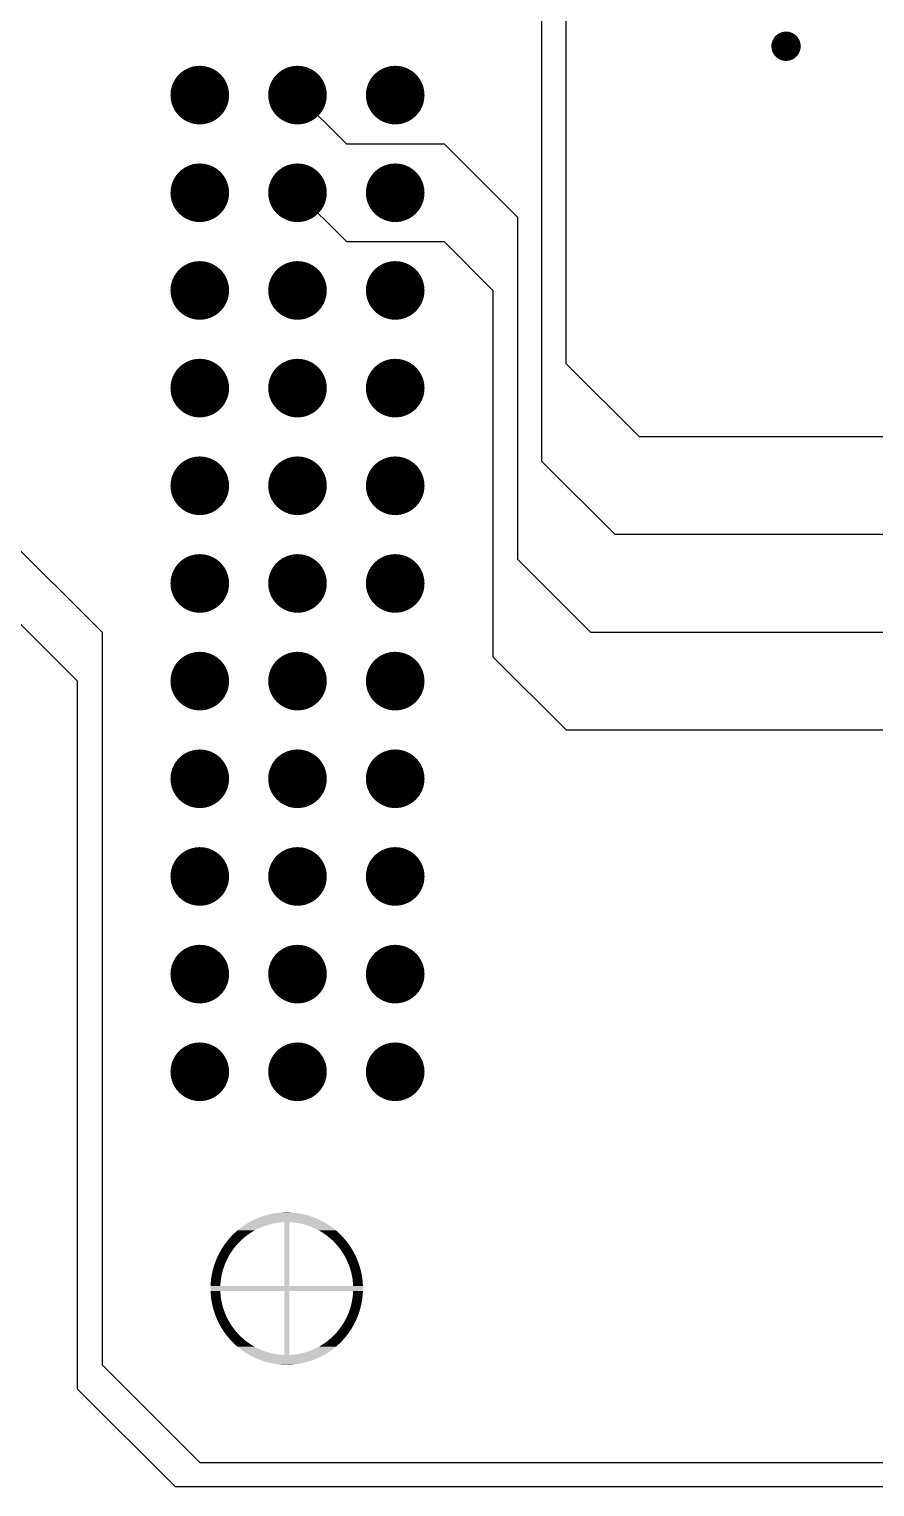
# Model space of a CAD drawing. Extents: x 295 to 953, y 10 to 290.
# Drawn here: x 509.62 to 531.61, y 110.34 to 148.25 of the extents above; entities that cross this region are included whole.
import ezdxf

# ---------------------------------------------------------------- set-up
doc = ezdxf.new("R2010")
doc.units = 0
doc.header["$LTSCALE"] = 5
doc.header["$MEASUREMENT"] = 0
doc.layers.get('0').update_dxf_attribs({"linetype": 'CONTINUOUS', "lineweight": 25})
doc.layers.add('DV-ABPB-A4_TOP', color=14, linetype='CONTINUOUS')

msp = doc.modelspace()

# ---------------------------------------------------------------- linework, layer by layer
at = {"color": 7}
for points, const_width in [([(529.109, 147.803, 1), (529.49, 147.803, 1)], 0.381), ([(513.679, 146.533, 1), (514.441, 146.533, 1)], 0.762), ([(516.219, 146.533, 1), (516.981, 146.533, 1)], 0.762), ([(518.759, 146.533, 1), (519.521, 146.533, 1)], 0.762), ([(513.679, 143.993, 1), (514.441, 143.993, 1)], 0.762), ([(516.219, 143.993, 1), (516.981, 143.993, 1)], 0.762), ([(518.759, 143.993, 1), (519.521, 143.993, 1)], 0.762), ([(513.679, 141.453, 1), (514.441, 141.453, 1)], 0.762), ([(516.219, 141.453, 1), (516.981, 141.453, 1)], 0.762), ([(518.759, 141.453, 1), (519.521, 141.453, 1)], 0.762), ([(513.679, 138.913, 1), (514.441, 138.913, 1)], 0.762), ([(516.219, 138.913, 1), (516.981, 138.913, 1)], 0.762), ([(518.759, 138.913, 1), (519.521, 138.913, 1)], 0.762), ([(513.679, 136.373, 1), (514.441, 136.373, 1)], 0.762), ([(516.219, 136.373, 1), (516.981, 136.373, 1)], 0.762), ([(518.759, 136.373, 1), (519.521, 136.373, 1)], 0.762), ([(513.679, 133.833, 1), (514.441, 133.833, 1)], 0.762), ([(516.219, 133.833, 1), (516.981, 133.833, 1)], 0.762), ([(518.759, 133.833, 1), (519.521, 133.833, 1)], 0.762), ([(513.679, 131.293, 1), (514.441, 131.293, 1)], 0.762), ([(516.219, 131.293, 1), (516.981, 131.293, 1)], 0.762), ([(518.759, 131.293, 1), (519.521, 131.293, 1)], 0.762), ([(513.679, 128.753, 1), (514.441, 128.753, 1)], 0.762), ([(516.219, 128.753, 1), (516.981, 128.753, 1)], 0.762), ([(518.759, 128.753, 1), (519.521, 128.753, 1)], 0.762), ([(513.679, 126.213, 1), (514.441, 126.213, 1)], 0.762), ([(516.219, 126.213, 1), (516.981, 126.213, 1)], 0.762), ([(518.759, 126.213, 1), (519.521, 126.213, 1)], 0.762), ([(513.679, 123.673, 1), (514.441, 123.673, 1)], 0.762), ([(516.219, 123.673, 1), (516.981, 123.673, 1)], 0.762), ([(518.759, 123.673, 1), (519.521, 123.673, 1)], 0.762), ([(513.679, 121.133, 1), (514.441, 121.133, 1)], 0.762), ([(516.219, 121.133, 1), (516.981, 121.133, 1)], 0.762), ([(518.759, 121.133, 1), (519.521, 121.133, 1)], 0.762)]:
    msp.add_lwpolyline(points, format="xyb", close=True, dxfattribs=dict(at, const_width=const_width))
for points in [[(515.215, 117.139), (515.241, 117.156), (515.791, 117.139), (515.848, 117.156)], [(515.241, 117.156), (515.243, 117.157), (515.848, 117.156), (515.853, 117.157)], [(515.243, 117.157), (515.265, 117.171), (515.853, 117.157), (515.905, 117.171)], [(515.265, 117.171), (515.286, 117.184), (515.905, 117.171), (515.963, 117.184)], [(515.286, 117.184), (515.297, 117.191), (515.963, 117.184), (515.996, 117.191)], [(515.297, 117.191), (515.305, 117.196), (515.996, 117.191), (516.021, 117.196)], [(515.305, 117.196), (515.321, 117.205), (516.021, 117.196), (516.08, 117.205)], [(515.321, 117.205), (515.333, 117.212), (516.08, 117.205), (516.139, 117.212)], [(515.333, 117.212), (515.342, 117.217), (516.139, 117.212), (516.198, 117.217)], [(515.342, 117.217), (515.348, 117.221), (516.198, 117.217), (516.257, 117.221)], [(515.348, 117.221), (515.352, 117.223), (517.293, 117.221), (517.289, 117.223)], [(515.352, 117.223), (515.402, 117.25), (517.289, 117.223), (517.239, 117.25)], [(515.402, 117.25), (515.407, 117.253), (517.239, 117.25), (517.233, 117.253)], [(515.407, 117.253), (515.459, 117.279), (517.233, 117.253), (517.182, 117.279)], [(515.459, 117.279), (515.464, 117.281), (517.182, 117.279), (517.176, 117.281)], [(515.464, 117.281), (515.517, 117.305), (517.176, 117.281), (517.124, 117.305)], [(515.517, 117.305), (515.522, 117.308), (517.124, 117.305), (517.119, 117.308)], [(515.522, 117.308), (515.575, 117.33), (517.119, 117.308), (517.066, 117.33)], [(515.575, 117.33), (515.58, 117.332), (517.066, 117.33), (517.06, 117.332)], [(515.58, 117.332), (515.634, 117.353), (517.06, 117.332), (517.007, 117.353)], [(515.634, 117.353), (515.64, 117.355), (517.007, 117.353), (517.001, 117.355)], [(515.64, 117.355), (515.694, 117.374), (517.001, 117.355), (516.947, 117.374)], [(515.694, 117.374), (515.699, 117.376), (516.947, 117.374), (516.941, 117.376)], [(515.699, 117.376), (515.755, 117.393), (516.941, 117.376), (516.886, 117.393)], [(515.755, 117.393), (515.76, 117.395), (516.886, 117.393), (516.88, 117.395)], [(515.76, 117.395), (515.816, 117.41), (516.88, 117.395), (516.825, 117.41)], [(515.816, 117.41), (515.821, 117.412), (516.825, 117.41), (516.819, 117.412)], [(515.821, 117.412), (515.877, 117.425), (516.819, 117.412), (516.764, 117.425)], [(515.877, 117.425), (515.883, 117.427), (516.764, 117.425), (516.757, 117.427)], [(515.883, 117.427), (515.939, 117.439), (516.757, 117.427), (516.702, 117.439)], [(515.939, 117.439), (515.945, 117.44), (516.702, 117.439), (516.695, 117.44)], [(515.945, 117.44), (516.002, 117.45), (516.695, 117.44), (516.639, 117.45)], [(516.002, 117.45), (516.007, 117.451), (516.639, 117.45), (516.633, 117.451)], [(516.007, 117.451), (516.065, 117.459), (516.633, 117.451), (516.576, 117.459)], [(516.065, 117.459), (516.07, 117.46), (516.576, 117.459), (516.57, 117.46)], [(516.07, 117.46), (516.128, 117.466), (516.57, 117.46), (516.513, 117.466)], [(516.128, 117.466), (516.133, 117.467), (516.513, 117.466), (516.506, 117.467)], [(516.133, 117.467), (516.192, 117.471), (516.506, 117.467), (516.45, 117.471)], [(516.192, 117.471), (516.196, 117.472), (516.45, 117.471), (516.442, 117.472)], [(516.196, 117.472), (516.256, 117.475), (516.442, 117.472), (516.387, 117.475)], [(516.256, 117.475), (516.26, 117.475), (516.387, 117.475), (516.376, 117.475)], [(516.257, 115.558), (516.257, 117.221), (516.384, 115.558), (516.384, 117.221)], [(516.26, 117.475), (516.323, 117.476), (516.376, 117.475), (516.323, 117.476)], [(516.4, 117.22), (516.384, 117.221), (517.294, 117.22), (517.293, 117.221)], [(516.422, 117.219), (516.4, 117.22), (517.296, 117.219), (517.294, 117.22)], [(516.481, 117.214), (516.422, 117.219), (517.304, 117.214), (517.296, 117.219)], [(516.54, 117.208), (516.481, 117.214), (517.315, 117.208), (517.304, 117.214)], [(516.599, 117.199), (516.54, 117.208), (517.33, 117.199), (517.315, 117.208)], [(516.657, 117.189), (516.599, 117.199), (517.348, 117.189), (517.33, 117.199)], [(516.661, 117.188), (516.657, 117.189), (517.349, 117.188), (517.348, 117.189)], [(516.715, 117.176), (516.661, 117.188), (517.368, 117.176), (517.349, 117.188)], [(516.773, 117.161), (516.715, 117.176), (517.391, 117.161), (517.368, 117.176)], [(516.799, 117.154), (516.773, 117.161), (517.403, 117.154), (517.391, 117.161)], [(516.829, 117.145), (516.799, 117.154), (517.416, 117.145), (517.403, 117.154)], [(516.886, 117.127), (516.829, 117.145), (517.443, 117.127), (517.416, 117.145)], [(514.788, 116.75), (514.815, 116.782), (515.134, 116.75), (515.17, 116.782)], [(514.815, 116.782), (514.821, 116.79), (515.17, 116.782), (515.178, 116.79)], [(514.821, 116.79), (514.855, 116.828), (515.178, 116.79), (515.223, 116.828)], [(514.855, 116.828), (514.857, 116.83), (515.223, 116.828), (515.225, 116.83)], [(514.857, 116.83), (514.89, 116.865), (515.225, 116.83), (515.269, 116.865)], [(514.89, 116.865), (514.9, 116.876), (515.269, 116.865), (515.284, 116.876)], [(514.9, 116.876), (514.925, 116.9), (515.284, 116.876), (515.317, 116.9)], [(514.925, 116.9), (514.945, 116.921), (515.317, 116.9), (515.347, 116.921)], [(514.945, 116.921), (514.959, 116.934), (515.347, 116.921), (515.366, 116.934)], [(514.959, 116.934), (514.992, 116.964), (515.366, 116.934), (515.413, 116.964)], [(514.992, 116.964), (514.994, 116.966), (515.413, 116.964), (515.416, 116.966)], [(514.994, 116.966), (515.028, 116.996), (515.416, 116.966), (515.467, 116.996)], [(515.028, 116.996), (515.039, 117.006), (515.467, 116.996), (515.485, 117.006)], [(515.039, 117.006), (515.062, 117.024), (515.485, 117.006), (515.519, 117.024)], [(515.062, 117.024), (515.088, 117.046), (515.519, 117.024), (515.562, 117.046)], [(515.088, 117.046), (515.095, 117.051), (515.562, 117.046), (515.572, 117.051)], [(515.095, 117.051), (515.127, 117.076), (515.572, 117.051), (515.625, 117.076)], [(515.127, 117.076), (515.139, 117.085), (515.625, 117.076), (515.647, 117.085)], [(515.139, 117.085), (515.158, 117.099), (515.647, 117.085), (515.68, 117.099)], [(515.158, 117.099), (515.187, 117.12), (515.68, 117.099), (515.735, 117.12)], [(515.187, 117.12), (515.19, 117.122), (515.735, 117.12), (515.742, 117.122)], [(515.19, 117.122), (515.215, 117.139), (515.742, 117.122), (515.791, 117.139)], [(516.908, 117.118), (516.886, 117.127), (517.455, 117.118), (517.443, 117.127)], [(516.941, 117.106), (516.908, 117.118), (517.472, 117.106), (517.455, 117.118)], [(516.996, 117.084), (516.941, 117.106), (517.503, 117.084), (517.472, 117.106)], [(517.002, 117.081), (516.996, 117.084), (517.507, 117.081), (517.503, 117.084)], [(517.05, 117.06), (517.002, 117.081), (517.534, 117.06), (517.507, 117.081)], [(517.086, 117.042), (517.05, 117.06), (517.557, 117.042), (517.534, 117.06)], [(517.104, 117.034), (517.086, 117.042), (517.567, 117.034), (517.557, 117.042)], [(517.156, 117.006), (517.104, 117.034), (517.601, 117.006), (517.567, 117.034)], [(517.163, 117.002), (517.156, 117.006), (517.606, 117.002), (517.601, 117.006)], [(517.207, 116.977), (517.163, 117.002), (517.635, 116.977), (517.606, 117.002)], [(517.234, 116.96), (517.207, 116.977), (517.653, 116.96), (517.635, 116.977)], [(517.258, 116.945), (517.234, 116.96), (517.669, 116.945), (517.653, 116.96)], [(517.3, 116.917), (517.258, 116.945), (517.7, 116.917), (517.669, 116.945)], [(517.307, 116.912), (517.3, 116.917), (517.704, 116.912), (517.7, 116.917)], [(517.355, 116.878), (517.307, 116.912), (517.739, 116.878), (517.704, 116.912)], [(517.362, 116.872), (517.355, 116.878), (517.745, 116.872), (517.739, 116.878)], [(517.402, 116.841), (517.362, 116.872), (517.773, 116.841), (517.745, 116.872)], [(517.421, 116.825), (517.402, 116.841), (517.788, 116.825), (517.773, 116.841)], [(517.447, 116.803), (517.421, 116.825), (517.807, 116.803), (517.788, 116.825)], [(517.476, 116.778), (517.447, 116.803), (517.83, 116.778), (517.807, 116.803)], [(517.491, 116.764), (517.476, 116.778), (517.841, 116.764), (517.83, 116.778)], [(517.528, 116.729), (517.491, 116.764), (517.87, 116.729), (517.841, 116.764)], [(514.549, 116.382), (514.566, 116.415), (514.838, 116.382), (514.859, 116.415)], [(514.566, 116.415), (514.575, 116.432), (514.859, 116.415), (514.87, 116.432)], [(514.575, 116.432), (514.597, 116.471), (514.87, 116.432), (514.896, 116.471)], [(514.597, 116.471), (514.602, 116.481), (514.896, 116.471), (514.903, 116.481)], [(514.602, 116.481), (514.629, 116.526), (514.903, 116.481), (514.935, 116.526)], [(514.629, 116.526), (514.631, 116.529), (514.935, 116.526), (514.937, 116.529)], [(514.631, 116.529), (514.66, 116.576), (514.937, 116.529), (514.974, 116.576)], [(514.66, 116.576), (514.663, 116.579), (514.974, 116.576), (514.976, 116.579)], [(514.663, 116.579), (514.691, 116.621), (514.976, 116.579), (515.011, 116.621)], [(514.691, 116.621), (514.698, 116.632), (515.011, 116.621), (515.021, 116.632)], [(514.698, 116.632), (514.723, 116.666), (515.021, 116.632), (515.051, 116.666)], [(514.723, 116.666), (514.735, 116.683), (515.051, 116.666), (515.068, 116.683)], [(514.735, 116.683), (514.755, 116.708), (515.068, 116.683), (515.092, 116.708)], [(514.755, 116.708), (514.774, 116.733), (515.092, 116.708), (515.117, 116.733)], [(514.774, 116.733), (514.788, 116.75), (515.117, 116.733), (515.134, 116.75)], [(517.534, 116.723), (517.528, 116.729), (517.874, 116.723), (517.87, 116.729)], [(517.576, 116.681), (517.534, 116.723), (517.907, 116.681), (517.874, 116.723)], [(517.578, 116.678), (517.576, 116.681), (517.909, 116.678), (517.907, 116.681)], [(517.616, 116.637), (517.578, 116.678), (517.939, 116.637), (517.909, 116.678)], [(517.624, 116.627), (517.616, 116.637), (517.946, 116.627), (517.939, 116.637)], [(517.654, 116.592), (517.624, 116.627), (517.97, 116.592), (517.946, 116.627)], [(517.668, 116.574), (517.654, 116.592), (517.981, 116.574), (517.97, 116.592)], [(517.691, 116.546), (517.668, 116.574), (517.999, 116.546), (517.981, 116.574)], [(517.709, 116.521), (517.691, 116.546), (518.015, 116.521), (517.999, 116.546)], [(517.726, 116.498), (517.709, 116.521), (518.028, 116.498), (518.015, 116.521)], [(517.748, 116.466), (517.726, 116.498), (518.047, 116.466), (518.028, 116.498)], [(517.76, 116.449), (517.748, 116.466), (518.056, 116.449), (518.047, 116.466)], [(517.785, 116.41), (517.76, 116.449), (518.077, 116.41), (518.056, 116.449)], [(517.792, 116.399), (517.785, 116.41), (518.083, 116.399), (518.077, 116.41)], [(517.819, 116.353), (517.792, 116.399), (518.106, 116.353), (518.083, 116.399)], [(514.405, 116.002), (514.406, 116.004), (514.669, 116.002), (514.67, 116.004)], [(514.406, 116.004), (514.422, 116.06), (514.67, 116.004), (514.688, 116.06)], [(514.422, 116.06), (514.423, 116.063), (514.688, 116.06), (514.69, 116.063)], [(514.423, 116.063), (514.439, 116.116), (514.69, 116.063), (514.709, 116.116)], [(514.439, 116.116), (514.442, 116.124), (514.709, 116.116), (514.712, 116.124)], [(514.442, 116.124), (514.458, 116.17), (514.712, 116.124), (514.731, 116.17)], [(514.458, 116.17), (514.463, 116.184), (514.731, 116.17), (514.737, 116.184)], [(514.463, 116.184), (514.479, 116.225), (514.737, 116.184), (514.755, 116.225)], [(514.479, 116.225), (514.486, 116.243), (514.755, 116.225), (514.764, 116.243)], [(514.486, 116.243), (514.501, 116.278), (514.764, 116.243), (514.781, 116.278)], [(514.501, 116.278), (514.511, 116.301), (514.781, 116.278), (514.793, 116.301)], [(514.511, 116.301), (514.524, 116.33), (514.793, 116.301), (514.809, 116.33)], [(514.524, 116.33), (514.538, 116.359), (514.809, 116.33), (514.825, 116.359)], [(514.538, 116.359), (514.549, 116.382), (514.825, 116.359), (514.838, 116.382)], [(517.822, 116.348), (517.819, 116.353), (518.108, 116.348), (518.106, 116.353)], [(517.85, 116.296), (517.822, 116.348), (518.132, 116.296), (518.108, 116.348)], [(517.877, 116.243), (517.85, 116.296), (518.154, 116.243), (518.132, 116.296)], [(517.88, 116.237), (517.877, 116.243), (518.157, 116.237), (518.154, 116.243)], [(517.902, 116.189), (517.88, 116.237), (518.175, 116.189), (518.157, 116.237)], [(517.906, 116.178), (517.902, 116.189), (518.18, 116.178), (518.175, 116.189)], [(517.924, 116.135), (517.906, 116.178), (518.195, 116.135), (518.18, 116.178)], [(517.931, 116.118), (517.924, 116.135), (518.201, 116.118), (518.195, 116.135)], [(517.945, 116.079), (517.931, 116.118), (518.213, 116.079), (518.201, 116.118)], [(517.953, 116.058), (517.945, 116.079), (518.22, 116.058), (518.213, 116.079)], [(517.965, 116.023), (517.953, 116.058), (518.229, 116.023), (518.22, 116.058)], [(517.973, 115.997), (517.965, 116.023), (518.237, 115.997), (518.229, 116.023)], [(514.342, 115.597), (514.344, 115.627), (514.596, 115.597), (514.598, 115.627)], [(514.344, 115.627), (514.346, 115.656), (514.598, 115.627), (514.601, 115.656)], [(514.346, 115.656), (514.349, 115.691), (514.601, 115.656), (514.605, 115.691)], [(514.349, 115.691), (514.352, 115.714), (514.605, 115.691), (514.607, 115.714)], [(514.352, 115.714), (514.356, 115.754), (514.607, 115.714), (514.613, 115.754)], [(514.356, 115.754), (514.359, 115.773), (514.613, 115.754), (514.616, 115.773)], [(514.359, 115.773), (514.365, 115.816), (514.616, 115.773), (514.624, 115.816)], [(514.365, 115.816), (514.368, 115.831), (514.624, 115.816), (514.626, 115.831)], [(514.368, 115.831), (514.377, 115.879), (514.626, 115.831), (514.637, 115.879)], [(514.377, 115.879), (514.379, 115.889), (514.637, 115.879), (514.639, 115.889)], [(514.379, 115.889), (514.39, 115.941), (514.639, 115.889), (514.652, 115.941)], [(514.39, 115.941), (514.391, 115.947), (514.652, 115.941), (514.653, 115.947)], [(514.391, 115.947), (514.405, 116.002), (514.653, 115.947), (514.669, 116.002)], [(517.982, 115.967), (517.973, 115.997), (518.244, 115.967), (518.237, 115.997)], [(517.99, 115.935), (517.982, 115.967), (518.252, 115.935), (518.244, 115.967)], [(517.997, 115.909), (517.99, 115.935), (518.257, 115.909), (518.252, 115.935)], [(518.005, 115.873), (517.997, 115.909), (518.265, 115.873), (518.257, 115.909)], [(518.01, 115.852), (518.005, 115.873), (518.269, 115.852), (518.265, 115.873)], [(518.018, 115.81), (518.01, 115.852), (518.276, 115.81), (518.269, 115.852)], [(518.021, 115.793), (518.018, 115.81), (518.279, 115.793), (518.276, 115.81)], [(518.029, 115.748), (518.021, 115.793), (518.285, 115.748), (518.279, 115.793)], [(518.031, 115.735), (518.029, 115.748), (518.287, 115.735), (518.285, 115.748)], [(518.037, 115.685), (518.031, 115.735), (518.292, 115.685), (518.287, 115.735)], [(518.038, 115.676), (518.037, 115.685), (518.293, 115.676), (518.292, 115.685)], [(518.043, 115.621), (518.038, 115.676), (518.297, 115.621), (518.293, 115.676)], [(514.339, 115.495), (514.34, 115.558), (518.301, 115.495), (518.3, 115.558)], [(514.34, 115.431), (514.339, 115.495), (518.3, 115.431), (518.301, 115.495)], [(514.34, 115.564), (514.342, 115.597), (514.595, 115.564), (514.596, 115.597)], [(514.34, 115.558), (514.34, 115.564), (514.594, 115.558), (514.595, 115.564)], [(514.343, 115.372), (514.34, 115.431), (514.597, 115.372), (514.594, 115.431)], [(514.343, 115.368), (514.343, 115.372), (514.598, 115.368), (514.597, 115.372)], [(514.348, 115.313), (514.343, 115.368), (514.603, 115.313), (514.598, 115.368)], [(514.348, 115.304), (514.348, 115.313), (514.604, 115.304), (514.603, 115.313)], [(514.354, 115.254), (514.348, 115.304), (514.61, 115.254), (514.604, 115.304)], [(514.355, 115.241), (514.354, 115.254), (514.612, 115.241), (514.61, 115.254)], [(516.257, 113.768), (516.257, 115.431), (516.384, 113.768), (516.384, 115.431)], [(518.028, 115.235), (518.033, 115.275), (518.284, 115.235), (518.289, 115.275)], [(518.033, 115.275), (518.036, 115.298), (518.289, 115.275), (518.292, 115.298)], [(518.036, 115.298), (518.04, 115.333), (518.292, 115.298), (518.295, 115.333)], [(518.04, 115.333), (518.042, 115.362), (518.295, 115.333), (518.297, 115.362)], [(518.042, 115.362), (518.044, 115.392), (518.297, 115.362), (518.299, 115.392)], [(518.043, 115.617), (518.043, 115.621), (518.298, 115.617), (518.297, 115.621)], [(518.046, 115.558), (518.043, 115.617), (518.3, 115.558), (518.298, 115.617)], [(518.044, 115.392), (518.046, 115.425), (518.299, 115.392), (518.3, 115.425)], [(518.046, 115.425), (518.046, 115.431), (518.3, 115.425), (518.3, 115.431)], [(514.362, 115.196), (514.355, 115.241), (514.619, 115.196), (514.612, 115.241)], [(514.364, 115.179), (514.362, 115.196), (514.622, 115.179), (514.619, 115.196)], [(514.372, 115.137), (514.364, 115.179), (514.63, 115.137), (514.622, 115.179)], [(514.376, 115.116), (514.372, 115.137), (514.635, 115.116), (514.63, 115.137)], [(514.383, 115.08), (514.376, 115.116), (514.644, 115.08), (514.635, 115.116)], [(514.389, 115.054), (514.383, 115.08), (514.65, 115.054), (514.644, 115.08)], [(514.396, 115.022), (514.389, 115.054), (514.659, 115.022), (514.65, 115.054)], [(514.404, 114.992), (514.396, 115.022), (514.668, 114.992), (514.659, 115.022)], [(514.411, 114.966), (514.404, 114.992), (514.676, 114.966), (514.668, 114.992)], [(514.421, 114.931), (514.411, 114.966), (514.688, 114.931), (514.676, 114.966)], [(514.428, 114.91), (514.421, 114.931), (514.695, 114.91), (514.688, 114.931)], [(514.44, 114.871), (514.428, 114.91), (514.71, 114.871), (514.695, 114.91)], [(514.446, 114.854), (514.44, 114.871), (514.716, 114.854), (514.71, 114.871)], [(517.929, 114.865), (517.932, 114.873), (518.199, 114.865), (518.202, 114.873)], [(517.932, 114.873), (517.951, 114.926), (518.202, 114.873), (518.218, 114.926)], [(517.951, 114.926), (517.952, 114.929), (518.218, 114.926), (518.219, 114.929)], [(517.952, 114.929), (517.971, 114.985), (518.219, 114.929), (518.235, 114.985)], [(517.971, 114.987), (517.987, 115.042), (518.235, 114.987), (518.249, 115.042)], [(517.971, 114.985), (517.971, 114.987), (518.235, 114.985), (518.235, 114.987)], [(517.987, 115.042), (517.989, 115.048), (518.249, 115.042), (518.251, 115.048)], [(517.989, 115.048), (518.002, 115.1), (518.251, 115.048), (518.262, 115.1)], [(518.002, 115.1), (518.004, 115.11), (518.262, 115.1), (518.264, 115.11)], [(518.004, 115.11), (518.014, 115.158), (518.264, 115.11), (518.272, 115.158)], [(518.014, 115.158), (518.017, 115.173), (518.272, 115.158), (518.275, 115.173)], [(518.017, 115.173), (518.025, 115.216), (518.275, 115.173), (518.282, 115.216)], [(518.025, 115.216), (518.028, 115.235), (518.282, 115.216), (518.284, 115.235)], [(514.461, 114.811), (514.446, 114.854), (514.734, 114.811), (514.716, 114.854)], [(514.465, 114.8), (514.461, 114.811), (514.739, 114.8), (514.734, 114.811)], [(514.484, 114.752), (514.465, 114.8), (514.761, 114.752), (514.739, 114.8)], [(514.486, 114.746), (514.484, 114.752), (514.764, 114.746), (514.761, 114.752)], [(514.508, 114.693), (514.486, 114.746), (514.79, 114.693), (514.764, 114.746)], [(514.533, 114.641), (514.509, 114.693), (514.819, 114.641), (514.79, 114.693)], [(514.535, 114.636), (514.533, 114.641), (514.822, 114.636), (514.819, 114.641)], [(514.558, 114.59), (514.535, 114.636), (514.849, 114.59), (514.822, 114.636)], [(514.563, 114.579), (514.558, 114.59), (514.856, 114.579), (514.849, 114.59)], [(514.584, 114.54), (514.563, 114.579), (514.881, 114.54), (514.856, 114.579)], [(514.594, 114.523), (514.584, 114.54), (514.892, 114.523), (514.881, 114.54)], [(514.612, 114.491), (514.594, 114.523), (514.914, 114.491), (514.892, 114.523)], [(514.626, 114.468), (514.612, 114.491), (514.931, 114.468), (514.914, 114.491)], [(517.706, 114.463), (517.738, 114.508), (518.012, 114.463), (518.038, 114.508)], [(517.738, 114.508), (517.745, 114.518), (518.038, 114.508), (518.044, 114.518)], [(517.745, 114.518), (517.771, 114.557), (518.044, 114.518), (518.066, 114.557)], [(517.771, 114.557), (517.781, 114.574), (518.066, 114.557), (518.074, 114.574)], [(517.781, 114.574), (517.802, 114.607), (518.074, 114.574), (518.092, 114.607)], [(517.802, 114.607), (517.815, 114.63), (518.092, 114.607), (518.103, 114.63)], [(517.815, 114.63), (517.832, 114.659), (518.103, 114.63), (518.116, 114.659)], [(517.832, 114.659), (517.847, 114.688), (518.116, 114.659), (518.13, 114.688)], [(517.847, 114.688), (517.86, 114.711), (518.13, 114.688), (518.14, 114.711)], [(517.86, 114.711), (517.877, 114.746), (518.14, 114.711), (518.155, 114.746)], [(517.877, 114.746), (517.886, 114.764), (518.155, 114.746), (518.162, 114.764)], [(517.886, 114.764), (517.904, 114.805), (518.162, 114.764), (518.178, 114.805)], [(517.904, 114.805), (517.91, 114.819), (518.178, 114.805), (518.182, 114.819)], [(517.91, 114.819), (517.929, 114.865), (518.182, 114.819), (518.199, 114.865)], [(514.641, 114.443), (514.626, 114.468), (514.95, 114.443), (514.931, 114.468)], [(514.659, 114.415), (514.641, 114.443), (514.973, 114.415), (514.95, 114.443)], [(514.671, 114.397), (514.659, 114.415), (514.987, 114.397), (514.973, 114.415)], [(514.695, 114.362), (514.671, 114.397), (515.016, 114.362), (514.987, 114.397)], [(514.702, 114.352), (514.695, 114.362), (515.025, 114.352), (515.016, 114.362)], [(514.732, 114.311), (514.702, 114.352), (515.063, 114.311), (515.025, 114.352)], [(514.734, 114.308), (514.732, 114.311), (515.065, 114.308), (515.063, 114.311)], [(514.766, 114.266), (514.734, 114.308), (515.106, 114.266), (515.065, 114.308)], [(514.771, 114.26), (514.766, 114.266), (515.112, 114.26), (515.106, 114.266)], [(514.8, 114.225), (514.771, 114.26), (515.149, 114.225), (515.112, 114.26)], [(514.811, 114.211), (514.8, 114.225), (515.165, 114.211), (515.149, 114.225)], [(514.833, 114.186), (514.811, 114.211), (515.193, 114.186), (515.165, 114.211)], [(514.853, 114.164), (514.833, 114.186), (515.22, 114.164), (515.193, 114.186)], [(514.868, 114.148), (514.853, 114.164), (515.239, 114.148), (515.22, 114.164)], [(514.896, 114.117), (514.868, 114.148), (515.278, 114.117), (515.239, 114.148)], [(514.902, 114.111), (514.896, 114.117), (515.286, 114.111), (515.278, 114.117)], [(514.937, 114.077), (514.902, 114.111), (515.334, 114.077), (515.286, 114.111)], [(517.324, 114.089), (517.357, 114.113), (517.716, 114.089), (517.74, 114.113)], [(517.357, 114.113), (517.371, 114.124), (517.74, 114.113), (517.751, 114.124)], [(517.371, 114.124), (517.416, 114.159), (517.751, 114.124), (517.784, 114.159)], [(517.416, 114.159), (517.418, 114.161), (517.784, 114.159), (517.785, 114.161)], [(517.418, 114.161), (517.463, 114.199), (517.785, 114.161), (517.819, 114.199)], [(517.463, 114.199), (517.471, 114.207), (517.819, 114.199), (517.826, 114.207)], [(517.471, 114.207), (517.507, 114.239), (517.826, 114.207), (517.853, 114.239)], [(517.507, 114.239), (517.523, 114.256), (517.853, 114.239), (517.866, 114.256)], [(517.523, 114.256), (517.549, 114.281), (517.866, 114.256), (517.886, 114.281)], [(517.549, 114.281), (517.573, 114.306), (517.886, 114.281), (517.905, 114.306)], [(517.573, 114.306), (517.59, 114.323), (517.905, 114.306), (517.918, 114.323)], [(517.59, 114.323), (517.62, 114.357), (517.918, 114.323), (517.942, 114.357)], [(517.62, 114.357), (517.629, 114.368), (517.942, 114.357), (517.95, 114.368)], [(517.629, 114.368), (517.664, 114.41), (517.95, 114.368), (517.978, 114.41)], [(517.664, 114.41), (517.667, 114.413), (517.978, 114.41), (517.98, 114.413)], [(517.667, 114.413), (517.703, 114.46), (517.98, 114.413), (518.01, 114.46)], [(517.703, 114.46), (517.706, 114.463), (518.01, 114.46), (518.012, 114.463)], [(514.941, 114.072), (514.937, 114.077), (515.34, 114.072), (515.334, 114.077)], [(514.971, 114.044), (514.941, 114.072), (515.383, 114.044), (515.34, 114.072)], [(514.987, 114.029), (514.971, 114.044), (515.407, 114.029), (515.383, 114.044)], [(515.006, 114.012), (514.987, 114.029), (515.433, 114.012), (515.407, 114.029)], [(515.035, 113.987), (515.006, 114.012), (515.478, 113.987), (515.433, 114.012)], [(515.04, 113.983), (515.035, 113.987), (515.485, 113.983), (515.478, 113.987)], [(515.073, 113.955), (515.04, 113.983), (515.537, 113.955), (515.485, 113.983)], [(515.084, 113.947), (515.073, 113.955), (515.554, 113.947), (515.537, 113.955)], [(515.106, 113.929), (515.084, 113.947), (515.59, 113.929), (515.554, 113.947)], [(515.134, 113.908), (515.106, 113.929), (515.638, 113.908), (515.59, 113.929)], [(515.138, 113.905), (515.134, 113.908), (515.644, 113.905), (515.638, 113.908)], [(515.168, 113.883), (515.138, 113.905), (515.699, 113.883), (515.644, 113.905)], [(515.185, 113.871), (515.168, 113.883), (515.733, 113.871), (515.699, 113.883)], [(515.197, 113.862), (515.185, 113.871), (515.755, 113.862), (515.733, 113.871)], [(515.225, 113.844), (515.197, 113.862), (515.811, 113.844), (515.755, 113.862)], [(515.238, 113.835), (515.225, 113.844), (515.842, 113.835), (515.811, 113.844)], [(515.25, 113.828), (515.238, 113.835), (515.868, 113.828), (515.842, 113.835)], [(515.273, 113.813), (515.25, 113.828), (515.925, 113.813), (515.868, 113.828)], [(515.292, 113.801), (515.273, 113.813), (515.98, 113.801), (515.925, 113.813)], [(515.293, 113.8), (515.292, 113.801), (515.983, 113.8), (515.98, 113.801)], [(515.311, 113.79), (515.293, 113.8), (516.042, 113.79), (515.983, 113.8)], [(515.326, 113.781), (515.311, 113.79), (516.1, 113.781), (516.042, 113.79)], [(515.337, 113.775), (515.326, 113.781), (516.159, 113.775), (516.1, 113.781)], [(515.344, 113.77), (515.337, 113.775), (516.218, 113.77), (516.159, 113.775)], [(515.346, 113.769), (515.344, 113.77), (516.241, 113.769), (516.218, 113.77)], [(515.348, 113.768), (515.346, 113.769), (516.257, 113.768), (516.241, 113.769)], [(515.352, 113.766), (515.348, 113.768), (517.289, 113.766), (517.293, 113.768)], [(515.402, 113.739), (515.352, 113.766), (517.238, 113.739), (517.289, 113.766)], [(515.408, 113.736), (515.402, 113.739), (517.233, 113.736), (517.238, 113.739)], [(515.459, 113.71), (515.408, 113.736), (517.182, 113.71), (517.233, 113.736)], [(516.384, 113.768), (516.443, 113.772), (517.293, 113.768), (517.298, 113.772)], [(516.443, 113.772), (516.502, 113.777), (517.298, 113.772), (517.307, 113.777)], [(516.502, 113.777), (516.561, 113.784), (517.307, 113.777), (517.32, 113.784)], [(516.561, 113.784), (516.619, 113.793), (517.32, 113.784), (517.336, 113.793)], [(516.619, 113.793), (516.644, 113.798), (517.336, 113.793), (517.344, 113.798)], [(516.644, 113.798), (516.677, 113.805), (517.344, 113.798), (517.354, 113.805)], [(516.677, 113.805), (516.735, 113.818), (517.354, 113.805), (517.375, 113.818)], [(516.735, 113.818), (516.788, 113.832), (517.375, 113.818), (517.398, 113.832)], [(516.788, 113.832), (516.792, 113.833), (517.398, 113.832), (517.4, 113.833)], [(516.792, 113.833), (516.849, 113.85), (517.4, 113.833), (517.425, 113.85)], [(516.849, 113.85), (516.899, 113.867), (517.425, 113.85), (517.45, 113.867)], [(516.899, 113.867), (516.905, 113.869), (517.45, 113.867), (517.453, 113.869)], [(516.905, 113.869), (516.961, 113.89), (517.453, 113.869), (517.483, 113.89)], [(516.961, 113.89), (516.994, 113.904), (517.483, 113.89), (517.502, 113.904)], [(516.994, 113.904), (517.015, 113.913), (517.502, 113.904), (517.514, 113.913)], [(517.015, 113.913), (517.069, 113.938), (517.514, 113.913), (517.546, 113.938)], [(517.069, 113.938), (517.079, 113.943), (517.546, 113.938), (517.552, 113.943)], [(517.079, 113.943), (517.122, 113.965), (517.552, 113.943), (517.579, 113.965)], [(517.122, 113.965), (517.156, 113.983), (517.579, 113.965), (517.601, 113.983)], [(517.156, 113.983), (517.174, 113.993), (517.601, 113.983), (517.613, 113.993)], [(517.174, 113.993), (517.225, 114.023), (517.613, 113.993), (517.647, 114.023)], [(517.225, 114.023), (517.228, 114.025), (517.647, 114.023), (517.649, 114.025)], [(517.228, 114.025), (517.275, 114.055), (517.649, 114.025), (517.681, 114.055)], [(517.275, 114.055), (517.294, 114.068), (517.681, 114.055), (517.695, 114.068)], [(517.294, 114.068), (517.324, 114.089), (517.695, 114.068), (517.716, 114.089)], [(515.464, 113.708), (515.459, 113.71), (517.176, 113.708), (517.182, 113.71)], [(515.516, 113.684), (515.464, 113.708), (517.124, 113.684), (517.176, 113.708)], [(515.522, 113.681), (515.516, 113.684), (517.119, 113.681), (517.124, 113.684)], [(515.575, 113.659), (515.522, 113.681), (517.066, 113.659), (517.119, 113.681)], [(515.581, 113.657), (515.575, 113.659), (517.06, 113.657), (517.066, 113.659)], [(515.634, 113.636), (515.581, 113.657), (517.006, 113.636), (517.06, 113.657)], [(515.64, 113.634), (515.634, 113.636), (517.001, 113.634), (517.006, 113.636)], [(515.694, 113.615), (515.64, 113.634), (516.947, 113.615), (517.001, 113.634)], [(515.7, 113.613), (515.694, 113.615), (516.941, 113.613), (516.947, 113.615)], [(515.754, 113.596), (515.7, 113.613), (516.886, 113.596), (516.941, 113.613)], [(515.76, 113.594), (515.754, 113.596), (516.881, 113.594), (516.886, 113.596)], [(515.815, 113.579), (515.76, 113.594), (516.825, 113.579), (516.881, 113.594)], [(515.822, 113.577), (515.815, 113.579), (516.819, 113.577), (516.825, 113.579)], [(515.877, 113.564), (515.822, 113.577), (516.763, 113.564), (516.819, 113.577)], [(515.883, 113.562), (515.877, 113.564), (516.758, 113.562), (516.763, 113.564)], [(515.939, 113.55), (515.883, 113.562), (516.701, 113.55), (516.758, 113.562)], [(515.945, 113.549), (515.939, 113.55), (516.696, 113.549), (516.701, 113.55)], [(516.001, 113.539), (515.945, 113.549), (516.639, 113.539), (516.696, 113.549)], [(516.008, 113.538), (516.001, 113.539), (516.633, 113.538), (516.639, 113.539)], [(516.064, 113.53), (516.008, 113.538), (516.576, 113.53), (516.633, 113.538)], [(516.071, 113.529), (516.064, 113.53), (516.57, 113.529), (516.576, 113.53)], [(516.127, 113.523), (516.071, 113.529), (516.513, 113.523), (516.57, 113.529)], [(516.134, 113.522), (516.127, 113.523), (516.507, 113.522), (516.513, 113.523)], [(516.19, 113.518), (516.134, 113.522), (516.449, 113.518), (516.507, 113.522)], [(516.198, 113.517), (516.19, 113.518), (516.444, 113.517), (516.449, 113.518)], [(516.254, 113.514), (516.198, 113.517), (516.385, 113.514), (516.444, 113.517)], [(516.265, 113.514), (516.254, 113.514), (516.381, 113.514), (516.385, 113.514)], [(516.317, 113.513), (516.265, 113.514), (516.317, 113.513), (516.381, 113.514)]]:
    msp.add_solid(points, dxfattribs=at)
at = {"layer": 'DV-ABPB-A4_TOP', "color": 7}
for p, q in [((523.585, 139.548), (523.585, 166.218)), ((522.95, 137.008), (522.95, 163.678)), ((516.6, 146.533), (517.87, 145.263)), ((517.87, 145.263), (520.41, 145.263)), ((520.41, 145.263), (522.315, 143.358)), ((516.6, 143.993), (517.87, 142.723)), ((522.315, 143.358), (522.315, 134.468)), ((517.87, 142.723), (520.41, 142.723)), ((520.41, 142.723), (521.68, 141.453)), ((521.68, 141.453), (521.68, 131.928)), ((525.49, 137.643), (523.585, 139.548)), ((561.05, 137.643), (525.49, 137.643)), ((524.855, 135.103), (522.95, 137.008)), ((509.008, 135.073), (511.52, 132.563)), ((561.05, 135.103), (524.855, 135.103)), ((522.315, 134.468), (524.22, 132.563)), ((510.885, 131.293), (509.104, 133.071)), ((511.52, 132.563), (511.52, 113.513)), ((524.22, 132.563), (604.23, 132.563)), ((521.68, 131.928), (523.585, 130.023)), ((510.885, 112.878), (510.885, 131.293)), ((523.585, 130.023), (605.5, 130.023)), ((511.52, 113.513), (514.06, 110.973)), ((513.425, 110.338), (510.885, 112.878)), ((514.06, 110.973), (606.77, 110.973)), ((607.405, 110.338), (513.425, 110.338))]:
    msp.add_line(p, q, dxfattribs=at)

doc.saveas('drawing.dxf')
